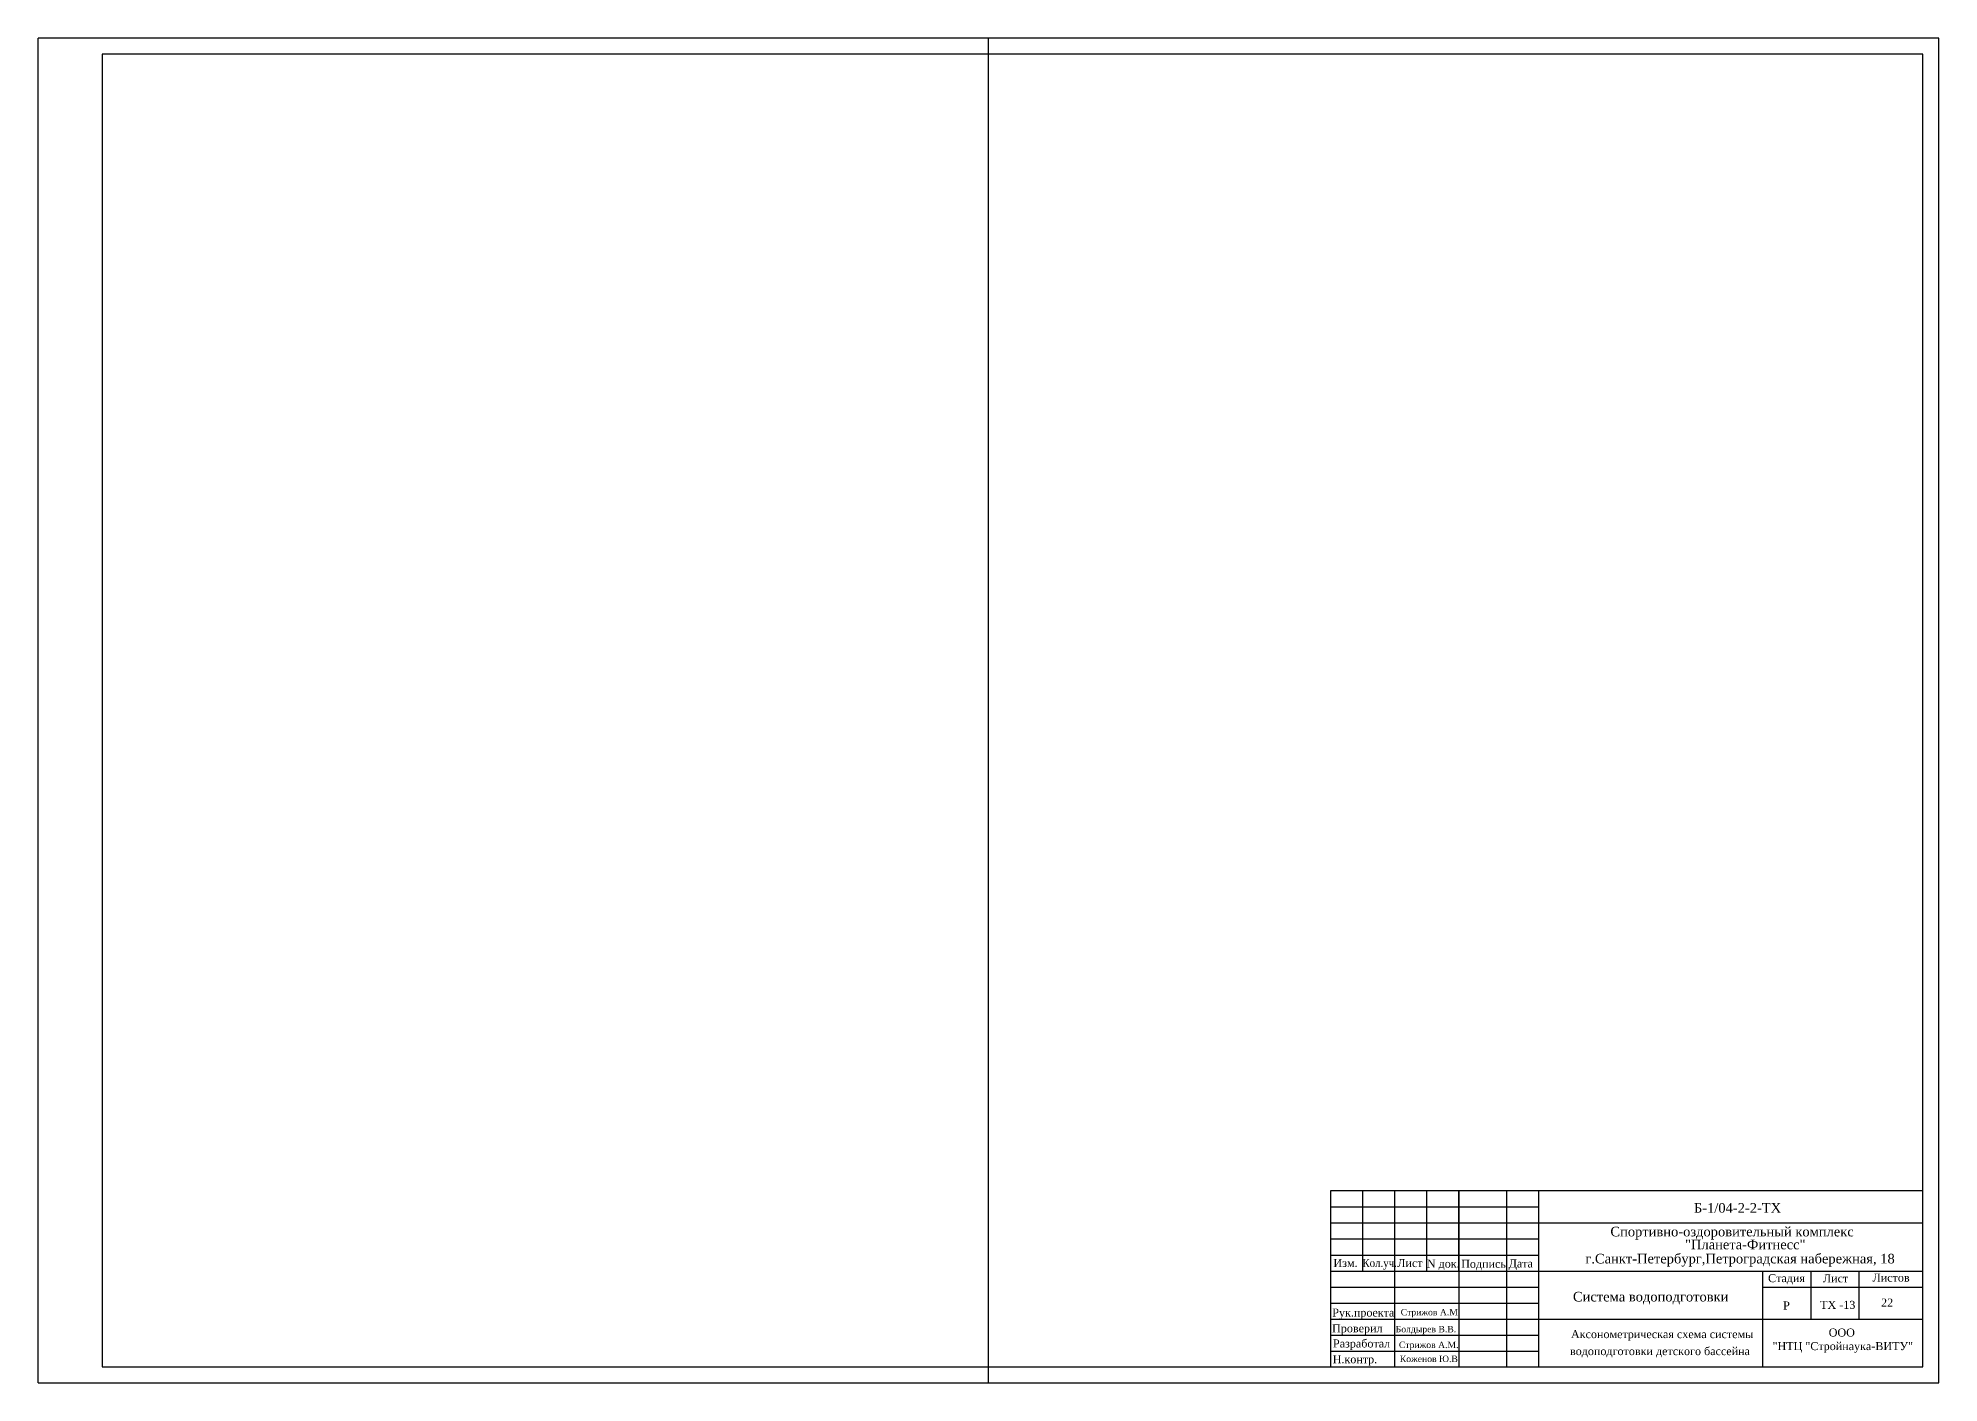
# Model space of a CAD drawing. Header units: millimetres. Extents: x 158645 to 1043550, y -60647 to 236438.
# Drawn here: x 158645 to 218045, y 51992 to 93992 of the extents above; entities that cross this region are included whole.
import ezdxf

# ---------------------------------------------------------------- set-up
doc = ezdxf.new("R2010")
doc.units = ezdxf.units.MM
doc.layers.add('опорудование', color=7, linetype='Continuous')
doc.styles.add('CН', font='TIMES.TTF')
doc.styles.add('СН с наклоном', font='TIMES.TTF', dxfattribs={"oblique": 15})

msp = doc.modelspace()

# ---------------------------------------------------------------- linework, layer by layer
for p, q in [((218044.622, 93992.319), (158644.622, 93992.319)), ((158644.622, 51992.319), (158644.622, 93992.319)), ((218044.622, 51992.319), (218044.622, 93992.319)), ((160644.622, 93492.319), (160644.622, 52492.319)), ((160649.801, 93492.319), (160644.622, 93492.319)), ((217544.622, 93492.319), (160649.801, 93492.319)), ((160649.801, 93492.319), (160649.801, 52492.319)), ((217544.622, 52492.319), (217544.622, 93492.319)), ((217535.148, 57988.16), (199035.148, 57988.16)), ((199035.148, 57988.16), (199035.148, 52488.16)), ((200035.148, 57988.16), (200035.148, 55488.16)), ((201035.148, 57988.16), (201035.148, 52488.16)), ((202035.148, 57988.16), (202035.148, 55488.16)), ((204535.148, 57988.16), (204535.148, 52488.16)), ((205535.148, 57988.16), (205535.148, 52488.16)), ((199035.148, 57488.16), (205535.148, 57488.16)), ((199035.148, 56988.16), (217535.148, 56988.16)), ((199035.148, 56488.16), (205535.148, 56488.16)), ((199035.148, 55988.16), (205535.148, 55988.16)), ((199035.148, 55488.16), (217535.148, 55488.16)), ((212535.148, 55488.16), (212535.148, 52488.16)), ((214035.148, 55488.16), (214035.148, 53988.16)), ((215535.148, 55488.16), (215535.148, 53988.16)), ((199035.148, 54988.16), (205535.148, 54988.16)), ((212535.148, 54988.16), (217535.148, 54988.16)), ((199035.148, 54488.16), (205535.148, 54488.16)), ((199035.148, 53988.16), (217535.148, 53988.16)), ((199035.148, 53488.16), (205535.148, 53488.16)), ((199035.148, 52988.16), (205535.148, 52988.16)), ((160644.622, 52492.319), (160649.801, 52492.319)), ((160649.801, 52492.319), (217544.622, 52492.319)), ((158644.622, 51992.319), (218044.622, 51992.319))]:
    msp.add_line(p, q)
msp.add_arc((218034.622, 52002.319), 10, 270, 0)
at = {"layer": 'Defpoints', "color": 3}
msp.add_line((188344.622, 51992.319), (188344.622, 93992.319), dxfattribs=at)
at = {"layer": 'Defpoints', "color": 7}
msp.add_line((160644.622, 93492.319), (160644.622, 52492.319), dxfattribs=at)
at = {"layer": 'опорудование', "color": 7, "ltscale": 80}
for p, q in [((203042.131, 55488.16), (203042.131, 57988.16)), ((203042.131, 57988.16), (203042.131, 52492.319))]:
    msp.add_line(p, q, dxfattribs=at)

# ---------------------------------------------------------------- texts
for s, height, style, p in [('Б-1/04-2-2-ТХ', 300, 'CН', (210386.953, 57309.412)), ('Спортивно-оздоровительный комплекс', 300, 'CН', (207777.629, 56569.428)), ('"Планета-Фитнесс"', 300, 'CН', (210110.474, 56167.219)), ('Изм.', 250, 'CН', (199123.724, 55614.111)), ('Лист', 250, 'CН', (201118.464, 55611.791)), ('N док.', 250, 'CН', (202041.2, 55595.44)), ('Подпись', 250, 'CН', (203114.298, 55588.454)), ('Дата', 250, 'CН', (204597.571, 55598.529)), ('г.Санкт-Петербург,Петроградская набережная, 18', 300, 'CН', (206995.471, 55725.079)), ('Стадия', 250, 'CН', (212704.034, 55141.024)), ('Лист', 250, 'CН', (214418.355, 55133.444)), ('Листов', 250, 'CН', (215969.443, 55157.125)), ('Система водоподготовки', 300, 'СН с наклоном', (206607.863, 54537.157)), ('Рук.проекта', 250, 'CН', (199085.709, 54066.207)), ('Стрижов А.М.', 200, 'CН', (201224.176, 54102.653)), ('Р', 250, 'CН', (213174.714, 54286.186)), ('ТХ -13', 250, 'CН', (214331.394, 54306.549)), ('22', 250, 'CН', (216234.814, 54376.995)), ('Проверил', 250, 'CН', (199081.435, 53574.248)), ('Болдырев В.В.', 200, 'CН', (201069.169, 53574.248)), ('Аксонометрическая схема системы', 250, 'CН', (206545.724, 53391.95)), ('ООО', 250, 'CН', (214598.747, 53442.328)), ('Разработал', 250, 'CН', (199108.789, 53100.506)), ('Стрижов А.М.', 200, 'CН', (201169.468, 53082.285)), ('водоподготовки детского бассейна', 250, 'CН', (206514.487, 52861.297)), ('"НТЦ "Стройнаука-ВИТУ"', 250, 'CН', (212845.556, 53017.851)), ('Н.контр.', 250, 'CН', (199099.671, 52608.543)), ('Коженов Ю.В.', 200, 'CН', (201196.822, 52644.985))]:
    msp.add_text(s, height=height, dxfattribs=dict(style=style)).set_placement(p)
at = {"style": 'CН', "width": 0.9}
msp.add_text('Кол.уч.', height=250, dxfattribs=at).set_placement((200028.234, 55614.111))

doc.saveas('drawing.dxf')
